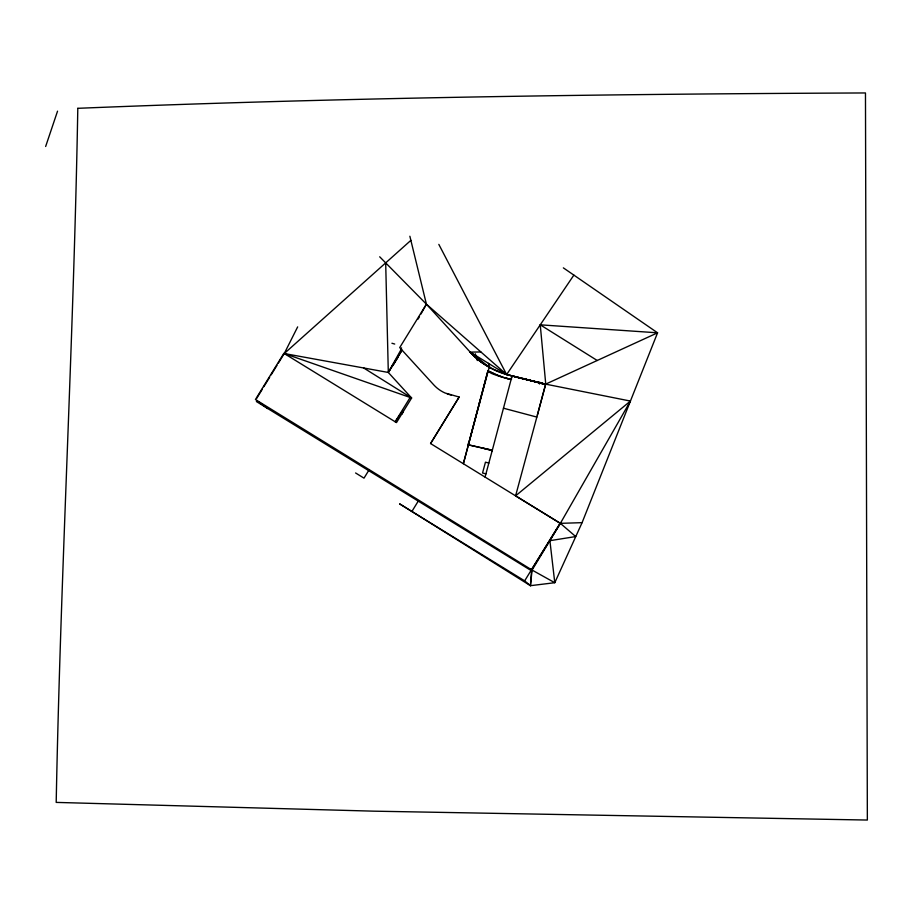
<?xml version="1.0" encoding="UTF-8"?>
<svg xmlns="http://www.w3.org/2000/svg" width="913" height="913" viewBox="0 0 913 913"><rect width="100%" height="100%" fill="white"/><g stroke="black" fill="none" stroke-linecap="round" stroke-linejoin="round"><path stroke-width="1.37" d="M563.355 267.863L657.565 332.811L582.083 522.658L554.784 582.711L530.43 585.678L531.674 569.45L560.365 523.343L630.427 401.069L539.754 382.958M399.814 503.919L530.43 585.678L532.074 570.066L560.365 523.343L582.083 522.658M485.065 477.077L492.301 450.246L468.278 444.825L487.827 371.18L491.434 373.394A119.192 119.192 0 0 0 506.213 378.244L509.237 378.986M487.827 371.18L463.359 463.724L489.185 367.266L489.699 367.574M492.107 450.999L512.067 375.859L545.518 384.487L537.323 415.312M512.067 375.859L511.12 379.443L506.213 378.256A119.443 119.443 0 0 1 498.829 375.745L497.505 375.243M539.457 384.008L539.845 382.581C515.309 377.092 487.508 372.253 470.218 352.133L426.417 304.177L379.694 256.793M278.431 363.02L284.263 353.536L388.31 372.458L411.626 397.988L396.493 422.582L283.875 353.308L255.446 399.517L532.074 570.066L554.784 582.711L549.9 540.679L575.704 536.559L560.365 523.343L515.594 495.85L545.746 384.099L540.245 324.823L657.565 332.811L545.746 384.099L506.635 374.547L470.218 352.133L480.877 351.95M542.037 383.586L539.845 382.581M45.65 146.479L57.542 111.158M410.279 397.52L284.263 353.536L297.661 326.888M385.685 262.864L388.31 372.458L401.48 348.869M418.108 319.082L419.489 316.594M420.882 314.118L426.417 304.177L409.869 236.239M541.546 383.3L506.635 374.547L426.417 304.177L399.711 347.591L433.789 384.898A33.792 33.792 0 0 0 445.145 393.035L459.159 397.029L430.571 443.547L560.103 523.24L524.655 580.851L530.43 585.678M430.571 443.547L459.159 397.029M256.564 398.559L262.396 389.086M263.846 386.713L269.677 377.24M271.138 374.866L276.97 365.383M257.089 400.522L256.439 401.572L529.951 569.838L530.601 568.788M388.31 372.458L402.04 350.147M392.841 365.679L398.41 356.629M369.286 469.544L364.002 478.15L355.591 472.968M411.877 511.474L418.188 501.203M483.16 363.465L470.218 352.133A77.559 77.559 0 0 0 506.635 374.547L573.866 275.11M403.01 410.451L395.181 421.783L410.314 397.189L411.626 397.988L363.694 367.985M400.875 348.869L401.583 347.864M284.263 353.536L410.873 240.359M515.594 495.85L630.427 401.069M478.834 403.295L479.508 403.42L478.789 404.95M468.826 443.398L468.186 443.296M403.078 412.608L402.108 412.973L402.211 414.011M506.213 378.256L511.542 379.431M468.346 444.848L492.301 450.246M539.572 382.364L542.322 383.072M481.471 447.849L492.198 450.623M522.966 378.496L545.518 384.487M503.474 408.214L536.844 417.081M488.843 463.085L485.465 462.172L482.543 472.991L485.921 473.904M391.928 343.254L394.724 344.053M501.762 376.807L500.084 376.213M488.227 370.872L498.487 375.642M400.99 351.87L389.303 370.861M399.78 504.022L524.655 580.851M540.245 324.823L597.216 360.487M259.064 402.154L267.68 408.556M470.218 352.133L489.961 367.722L488.421 363.34M438.822 244.376L506.635 374.547M475.319 353.776L477.339 360.532M494.994 374.216A81.166 81.166 0 0 1 489.334 371.477M451.421 395.078A29.73 29.73 0 0 1 447.176 393.845M77.799 108.316C73.725 339.762 60.635 570.967 56.195 802.401L373.759 811.166L867.35 820.045L865.467 92.955C602.842 94.073 340.218 97.588 77.799 108.316"/></g></svg>
